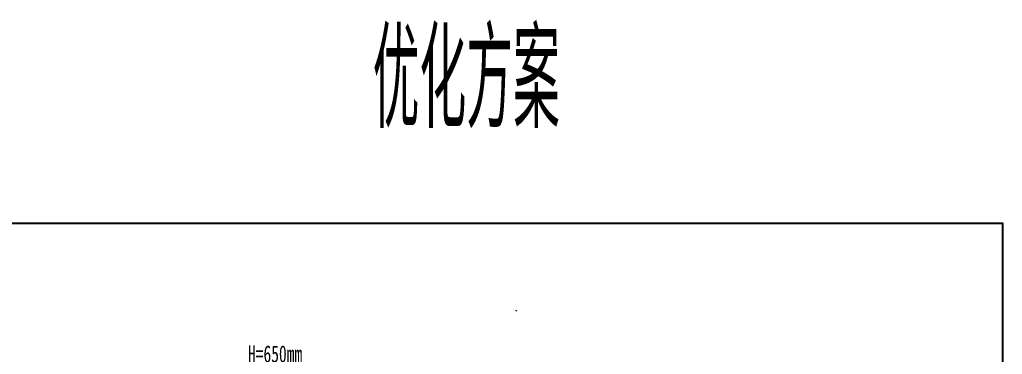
# Model space of a CAD drawing. Header units: millimetres. Extents: x -66983 to -34457, y -12173 to 8181.
# Drawn here: x -54625 to -34457, y 1322 to 8181 of the extents above; entities that cross this region are included whole.
import ezdxf

# ---------------------------------------------------------------- set-up
doc = ezdxf.new("R2010")
doc.units = ezdxf.units.MM
doc.layers.get('0').update_dxf_attribs({"lineweight": 0})
doc.layers.add('CAXA4', color=4, linetype='Continuous', lineweight=25)
doc.styles.add('标准', font='txt.shx', dxfattribs={"width": 0.667, "bigfont": 'gbcbig.shx'})

# ---------------------------------------------------------------- blocks, each defined once
blk = doc.blocks.new('CAXBLOCK405')
at = {"layer": 'CAXA4', "linetype": 'Continuous', "lineweight": 25}
blk.add_hatch(color=0, dxfattribs=at).paths.add_polyline_path([(-22191, -15), (-22148, 182), (-22101, 165)], flags=0)
at = {"layer": 'CAXA4', "color": 0, "linetype": 'Continuous', "lineweight": 25}
for p, q in [((-22191, -15), (-21843, 964)), ((-21843, 964), (-20718, 964))]:
    blk.add_line(p, q, dxfattribs=at)
at = {"layer": 'CAXA4', "color": 0, "linetype": 'Continuous', "lineweight": 25, "insert": (-21840, 1506), "char_height": 350, "width": 3479.93, "attachment_point": 1, "style": '标准'}
blk.add_mtext('{\\fSimSun|b0|i0|c86|p0;H=650mm}', dxfattribs=at)

msp = doc.modelspace()

# ---------------------------------------------------------------- linework, layer by layer
at = {"color": 2, "linetype": 'Continuous', "lineweight": 0}
for centre in [(-44440.9, 2217.2), (-44424.9, 2217.2)]:
    msp.add_arc(centre, 2.5, 180, 0, dxfattribs=at)
at = {"layer": 'CAXA4', "linetype": 'Continuous', "lineweight": 25}
msp.add_lwpolyline([(-56483.2, 4011.3), (-34456.9, 4011.3), (-34456.9, -12173.1), (-56483.2, -12173.1), (-56483.2, 4011.3)], dxfattribs=at)

# ---------------------------------------------------------------- block references
msp.add_blockref('CAXBLOCK405', (-28098.3, 0), dxfattribs=at)

# ---------------------------------------------------------------- texts
at = {"layer": 'CAXA4', "linetype": 'Continuous', "lineweight": 25, "insert": (-47380.1, 7958.7), "char_height": 2000, "width": 21742.866, "attachment_point": 1, "style": '标准'}
msp.add_mtext('优化方案', dxfattribs=at)

doc.saveas('drawing.dxf')
